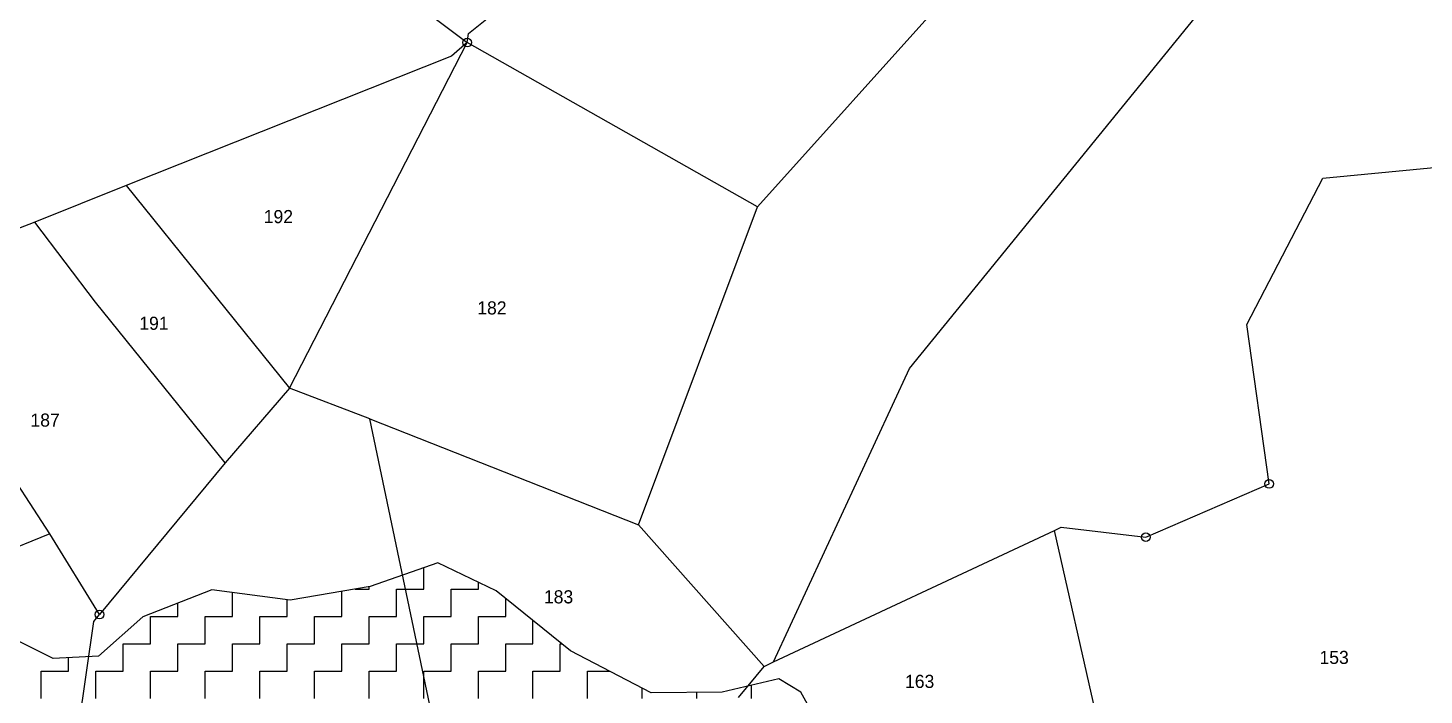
# Model space of a CAD drawing. Header units: metres. Extents: x 317022 to 318987, y 1871527 to 1873424.
# Drawn here: x 317314 to 317716, y 1871899.7 to 1872091.6 of the extents above; entities that cross this region are included whole.
import ezdxf

# ---------------------------------------------------------------- set-up
doc = ezdxf.new("R2010")
doc.units = ezdxf.units.M
for name, color, linetype in [('POLY_HATCH', 12, 'Continuous'), ('POLY_PARCEL', 6, 'Continuous'), ('TEXT_PARCEL', 7, 'Continuous')]:
    doc.layers.add(name, color=color, linetype=linetype)
doc.styles.add('TEXT_MAP', font='')
doc.styles.get('TEXT_MAP').set_extended_font_data('Kruti Dev 050')

msp = doc.modelspace()

# ---------------------------------------------------------------- linework, layer by layer
for centre in [(317440.48, 1872087.42), (317671.42, 1871960.46), (317635.93, 1871945.13), (317334.64, 1871922.87)]:
    msp.add_circle(centre, 1.25)
at = {"layer": 'POLY_HATCH'}
for p, q in [((317432.07, 1871937.72), (317412.61, 1871930.92)), ((317448.89, 1871929.73), (317432.07, 1871937.72)), ((317412.61, 1871930.92), (317389.58, 1871926.98)), ((317367.03, 1871929.96), (317347.1, 1871922.21)), ((317389.58, 1871926.98), (317367.03, 1871929.96)), ((317470.25, 1871912.43), (317448.89, 1871929.73)), ((317347.1, 1871922.21), (317334.33, 1871910.88)), ((317321.32, 1871910.29), (317306.16, 1871917.8)), ((317334.33, 1871910.88), (317321.32, 1871910.29)), ((317493.52, 1871900.39), (317470.25, 1871912.43)), ((317530.28, 1871904.44), (317513.93, 1871900.51)), ((317536.61, 1871900.51), (317530.28, 1871904.44)), ((317513.93, 1871900.51), (317493.52, 1871900.39)), ((317547.47, 1871881.07), (317536.61, 1871900.51))]:
    msp.add_line(p, q, dxfattribs=at)
at = {"layer": 'POLY_HATCH', "linetype": 'Continuous'}
for p, q in [((317428, 1871930.18), (317428, 1871936.29)), ((317412.27, 1871930.18), (317412.27, 1871930.86)), ((317443.72, 1871930.18), (317443.72, 1871932.18)), ((317372.94, 1871922.32), (317372.94, 1871929.18)), ((317388.67, 1871922.32), (317388.67, 1871927.1)), ((317404.4, 1871922.32), (317404.4, 1871929.52)), ((317408.29, 1871930.18), (317412.27, 1871930.18)), ((317420.13, 1871930.18), (317428, 1871930.18)), ((317420.13, 1871922.32), (317420.13, 1871930.18)), ((317435.86, 1871930.18), (317443.72, 1871930.18)), ((317435.86, 1871922.32), (317435.86, 1871930.18)), ((317451.59, 1871922.32), (317451.59, 1871927.54)), ((317357.22, 1871922.32), (317357.22, 1871926.15)), ((317349.35, 1871922.32), (317357.22, 1871922.32)), ((317349.35, 1871914.45), (317349.35, 1871922.32)), ((317365.08, 1871922.32), (317372.94, 1871922.32)), ((317365.08, 1871914.45), (317365.08, 1871922.32)), ((317380.81, 1871922.32), (317388.67, 1871922.32)), ((317380.81, 1871914.45), (317380.81, 1871922.32)), ((317396.54, 1871922.32), (317404.4, 1871922.32)), ((317396.54, 1871914.45), (317396.54, 1871922.32)), ((317412.27, 1871922.32), (317420.13, 1871922.32)), ((317412.27, 1871914.45), (317412.27, 1871922.32)), ((317428, 1871922.32), (317435.86, 1871922.32)), ((317428, 1871914.45), (317428, 1871922.32)), ((317443.72, 1871922.32), (317451.59, 1871922.32)), ((317443.72, 1871914.45), (317443.72, 1871922.32)), ((317459.45, 1871914.45), (317459.45, 1871921.18)), ((317341.49, 1871914.45), (317349.35, 1871914.45)), ((317341.49, 1871906.59), (317341.49, 1871914.45)), ((317357.22, 1871914.45), (317365.08, 1871914.45)), ((317357.22, 1871906.59), (317357.22, 1871914.45)), ((317372.94, 1871914.45), (317380.81, 1871914.45)), ((317372.94, 1871906.59), (317372.94, 1871914.45)), ((317388.67, 1871914.45), (317396.54, 1871914.45)), ((317388.67, 1871906.59), (317388.67, 1871914.45)), ((317404.4, 1871914.45), (317412.27, 1871914.45)), ((317404.4, 1871906.59), (317404.4, 1871914.45)), ((317420.13, 1871914.45), (317428, 1871914.45)), ((317420.13, 1871906.59), (317420.13, 1871914.45)), ((317435.86, 1871914.45), (317443.72, 1871914.45)), ((317435.86, 1871906.59), (317435.86, 1871914.45)), ((317451.59, 1871914.45), (317459.45, 1871914.45)), ((317451.59, 1871906.59), (317451.59, 1871914.45)), ((317467.32, 1871914.45), (317467.76, 1871914.45)), ((317467.32, 1871906.59), (317467.32, 1871914.45)), ((317317.89, 1871906.59), (317325.76, 1871906.59)), ((317317.89, 1871898.72), (317317.89, 1871906.59)), ((317325.76, 1871906.59), (317325.76, 1871910.49)), ((317333.62, 1871906.59), (317341.49, 1871906.59)), ((317333.62, 1871898.72), (317333.62, 1871906.59)), ((317349.35, 1871906.59), (317357.22, 1871906.59)), ((317349.35, 1871898.72), (317349.35, 1871906.59)), ((317365.08, 1871906.59), (317372.94, 1871906.59)), ((317365.08, 1871898.72), (317365.08, 1871906.59)), ((317380.81, 1871906.59), (317388.67, 1871906.59)), ((317380.81, 1871898.72), (317380.81, 1871906.59)), ((317396.54, 1871906.59), (317404.4, 1871906.59)), ((317396.54, 1871898.72), (317396.54, 1871906.59)), ((317412.27, 1871906.59), (317420.13, 1871906.59)), ((317412.27, 1871898.72), (317412.27, 1871906.59)), ((317428, 1871906.59), (317435.86, 1871906.59)), ((317428, 1871898.72), (317428, 1871906.59)), ((317443.72, 1871906.59), (317451.59, 1871906.59)), ((317443.72, 1871898.72), (317443.72, 1871906.59)), ((317459.45, 1871906.59), (317467.32, 1871906.59)), ((317459.45, 1871898.72), (317459.45, 1871906.59)), ((317475.18, 1871906.59), (317481.55, 1871906.59)), ((317475.18, 1871898.72), (317475.18, 1871906.59)), ((317490.91, 1871898.72), (317490.91, 1871901.74)), ((317506.64, 1871898.72), (317506.64, 1871900.47)), ((317522.37, 1871898.72), (317522.37, 1871902.54))]:
    msp.add_line(p, q, dxfattribs=at)
at = {"layer": 'POLY_PARCEL'}
for p, q in [((317524.07, 1872040.22), (317682.76, 1872216.5)), ((317567.88, 1871993.66), (317749.6, 1872217)), ((317300.57, 1872193), (317440.48, 1872087.42)), ((317440.92, 1872090.04), (317485.99, 1872126.31)), ((317440.48, 1872087.42), (317440.92, 1872090.04)), ((317435.98, 1872083.56), (317342.3, 1872046.31)), ((317389.38, 1871987.98), (317440.48, 1872087.42)), ((317440.48, 1872087.42), (317435.98, 1872083.56)), ((317524.07, 1872040.22), (317440.48, 1872087.42)), ((317686.85, 1872048.46), (317736.47, 1872053.23)), ((317665.01, 1872006.29), (317686.85, 1872048.46)), ((317342.3, 1872046.31), (317316.05, 1872035.77)), ((317342.3, 1872046.31), (317389.38, 1871987.98)), ((317489.8, 1871948.7), (317524.07, 1872040.22)), ((317316.05, 1872035.77), (317274.05, 1872019.64)), ((317333.45, 1872012.76), (317316.05, 1872035.77)), ((317320.33, 1871946.11), (317273.69, 1872017.73)), ((317370.79, 1871966.51), (317333.45, 1872012.76)), ((317671.42, 1871960.46), (317665.01, 1872006.29)), ((317528.74, 1871909.25), (317567.88, 1871993.66)), ((317389.38, 1871987.98), (317370.79, 1871966.51)), ((317412.47, 1871979.21), (317389.38, 1871987.98)), ((317436.01, 1871867.15), (317412.47, 1871979.21)), ((317412.47, 1871979.21), (317489.8, 1871948.7)), ((317370.79, 1871966.51), (317334.64, 1871922.87)), ((317635.93, 1871945.13), (317671.42, 1871960.46)), ((317526.02, 1871907.98), (317489.8, 1871948.7)), ((317528.74, 1871909.25), (317609.64, 1871947.07)), ((317609.64, 1871947.07), (317611.57, 1871947.98)), ((317621.41, 1871894.87), (317609.64, 1871947.07)), ((317611.57, 1871947.98), (317635.93, 1871945.13)), ((317320.33, 1871946.11), (317189.72, 1871893.19)), ((317334.64, 1871922.87), (317320.33, 1871946.11)), ((317333.02, 1871920.9), (317334.64, 1871922.87)), ((317317.37, 1871812.55), (317333.02, 1871920.9)), ((317518.65, 1871899.06), (317526.02, 1871907.98)), ((317526.02, 1871907.98), (317528.74, 1871909.25))]:
    msp.add_line(p, q, dxfattribs=at)

# ---------------------------------------------------------------- texts
at = {"layer": 'TEXT_PARCEL', "style": 'TEXT_MAP'}
for s, p in [('192', (317381.94, 1872035.49)), ('182', (317443.42, 1872009.22)), ('191', (317346.11, 1872004.8)), ('187', (317314.77, 1871976.94)), ('183', (317462.61, 1871926.1)), ('153', (317685.91, 1871908.67)), ('163', (317566.58, 1871901.77))]:
    msp.add_text(s, height=3.775, dxfattribs=at).set_placement(p)

doc.saveas('drawing.dxf')
